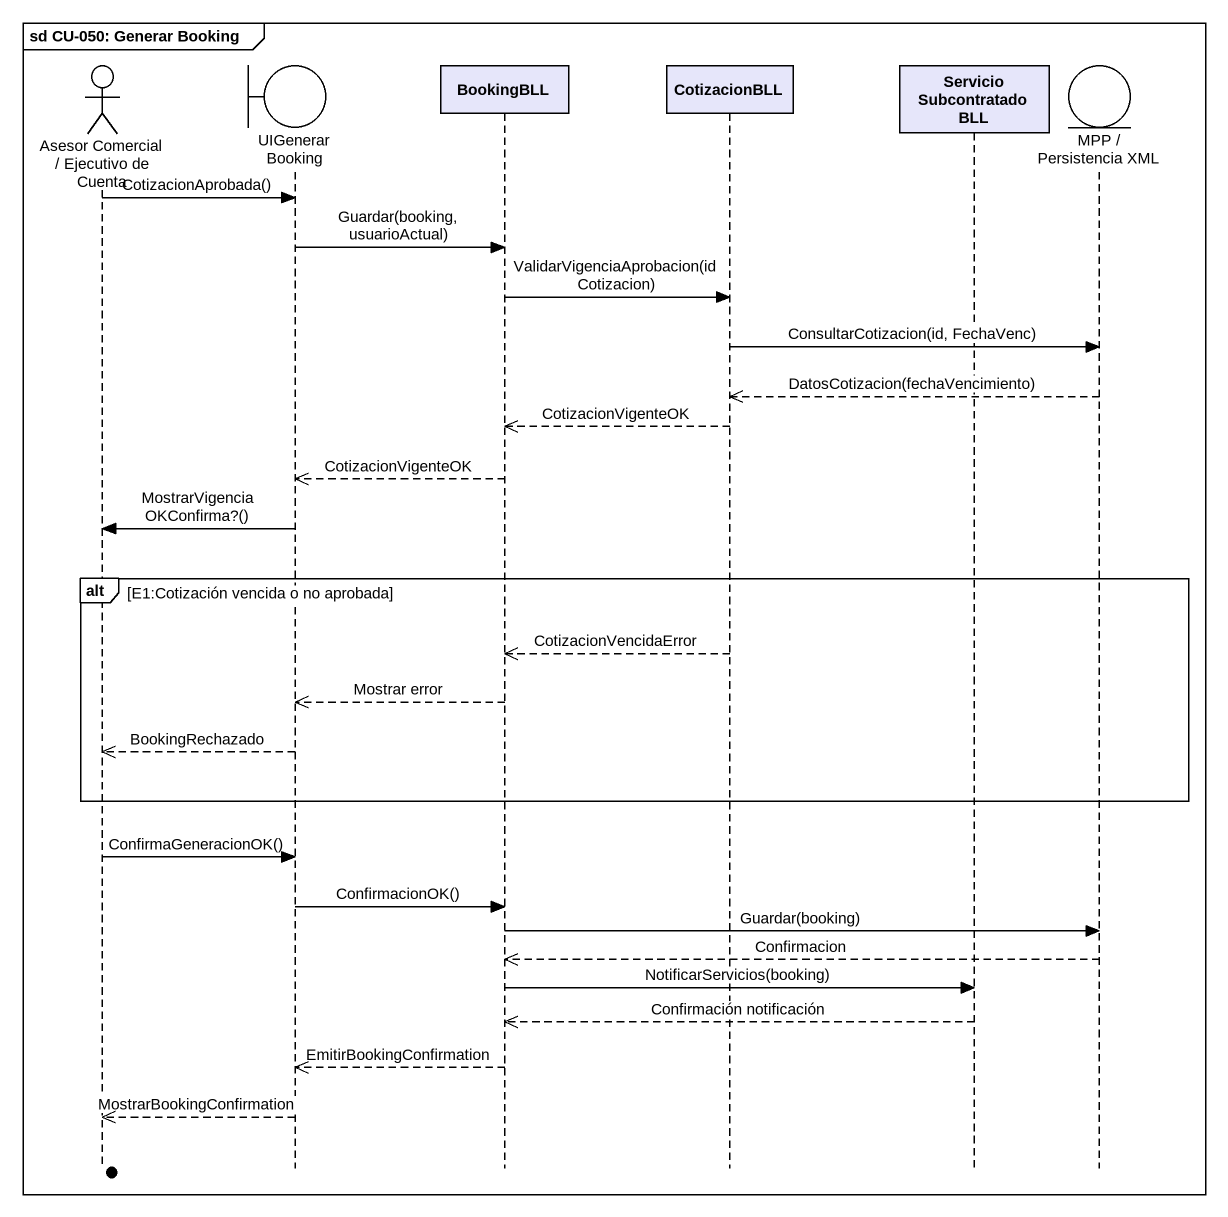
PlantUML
@startuml
mainframe sd CU-050: Generar Booking
hide footbox
actor "Asesor Comercial / Ejecutivo de Cuenta" as Asesor_Comercial_Ejecutivo
boundary UIGenerarBooking
participant BookingBLL #E6E6FA
participant CotizacionBLL #E6E6FA
participant ServicioSubcontratadoBLL #E6E6FA
entity "MPP / Persistencia XML" as MPP_Persistencia_XML

Asesor_Comercial_Ejecutivo -> UIGenerarBooking : CotizacionAprobada()
UIGenerarBooking -> BookingBLL : Guardar(booking, usuarioActual)
BookingBLL -> CotizacionBLL : ValidarVigenciaAprobacion(idCotizacion)
CotizacionBLL -> MPP_Persistencia_XML : ConsultarCotizacion(id, FechaVenc)
MPP_Persistencia_XML -->> CotizacionBLL : DatosCotizacion(fechaVencimiento)
CotizacionBLL -->> BookingBLL : CotizacionVigenteOK
BookingBLL -->> UIGenerarBooking : CotizacionVigenteOK
UIGenerarBooking -> Asesor_Comercial_Ejecutivo : MostrarVigenciaOKConfirma?()
alt E1:Cotización vencida o no aprobada
  CotizacionBLL -->> BookingBLL : CotizacionVencidaError
  BookingBLL -->> UIGenerarBooking : Mostrar error
  UIGenerarBooking -->> Asesor_Comercial_Ejecutivo : BookingRechazado
end
Asesor_Comercial_Ejecutivo -> UIGenerarBooking : ConfirmaGeneracionOK()
UIGenerarBooking -> BookingBLL : ConfirmacionOK()
BookingBLL -> MPP_Persistencia_XML : Guardar(booking)
MPP_Persistencia_XML -->> BookingBLL : Confirmacion
BookingBLL -> ServicioSubcontratadoBLL : NotificarServicios(booking)
ServicioSubcontratadoBLL -->> BookingBLL : Confirmación notificación
BookingBLL -->> UIGenerarBooking : EmitirBookingConfirmation
UIGenerarBooking -->> Asesor_Comercial_Ejecutivo : MostrarBookingConfirmation
@enduml
